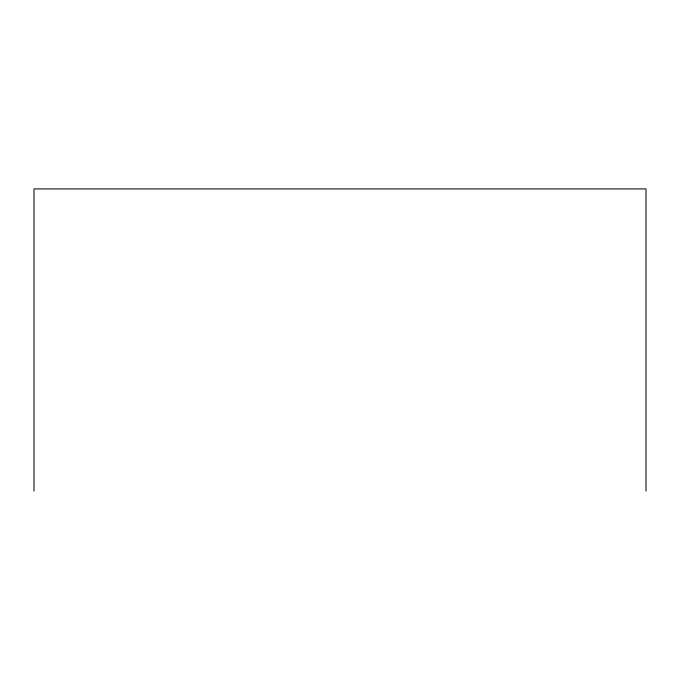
<?xml version="1.0" encoding="UTF-8"?>
<svg xmlns="http://www.w3.org/2000/svg" width="680" height="680" viewBox="0 0 680 680"><rect width="100%" height="100%" fill="white"/><g stroke="black" fill="none" stroke-linecap="round" stroke-linejoin="round"><path stroke-width="1.02" d="M646 491.07L646 188.929L34 188.929L34 491.07"/></g></svg>
